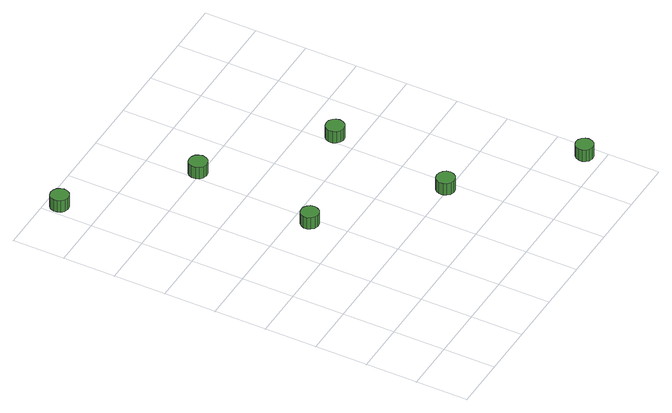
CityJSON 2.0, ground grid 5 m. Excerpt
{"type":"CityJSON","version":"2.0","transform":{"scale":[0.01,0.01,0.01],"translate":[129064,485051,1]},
"CityObjects":{
"tree1":{"type":"SolitaryVegetationObject","attributes":{"function":"something"},"geometry":[{"type":"MultiSurface","lod":"1","boundaries":[[[0,1,2,3,4,5,6,7,8,9,10,11,12,13,14]],[[15,16,17,18,19,20,21,22,23,24,25,26,27,28,29]],[[0,29,28,1]],[[1,28,27,2]],[[2,27,26,3]],[[3,26,25,4]],[[4,25,24,5]],[[5,24,23,6]],[[6,23,22,7]],[[7,22,21,8]],[[8,21,20,9]],[[9,20,19,10]],[[10,19,18,11]],[[11,18,17,12]],[[12,17,16,13]],[[13,16,15,14]],[[14,15,29,0]]]}]},
"tree2":{"type":"SolitaryVegetationObject","attributes":{"function":"something"},"geometry":[{"type":"MultiSurface","lod":"1","boundaries":[[[30,31,32,33,34,35,36,37,38,39,40,41,42,43,44]],[[45,46,47,48,49,50,51,52,53,54,55,56,57,58,59]],[[30,59,58,31]],[[31,58,57,32]],[[32,57,56,33]],[[33,56,55,34]],[[34,55,54,35]],[[35,54,53,36]],[[36,53,52,37]],[[37,52,51,38]],[[38,51,50,39]],[[39,50,49,40]],[[40,49,48,41]],[[41,48,47,42]],[[42,47,46,43]],[[43,46,45,44]],[[44,45,59,30]]]}]},
"tree3":{"type":"SolitaryVegetationObject","attributes":{"function":"something"},"geometry":[{"type":"MultiSurface","lod":"1","boundaries":[[[60,61,62,63,64,65,66,67,68,69,70,71,72,73,74]],[[75,76,77,78,79,80,81,82,83,84,85,86,87,88,89]],[[60,89,88,61]],[[61,88,87,62]],[[62,87,86,63]],[[63,86,85,64]],[[64,85,84,65]],[[65,84,83,66]],[[66,83,82,67]],[[67,82,81,68]],[[68,81,80,69]],[[69,80,79,70]],[[70,79,78,71]],[[71,78,77,72]],[[72,77,76,73]],[[73,76,75,74]],[[74,75,89,60]]]}]},
"tree4":{"type":"SolitaryVegetationObject","attributes":{"function":"something"},"geometry":[{"type":"MultiSurface","lod":"1","boundaries":[[[90,91,92,93,94,95,96,97,98,99,100,101,102,103,104]],[[105,106,107,108,109,110,111,112,113,114,115,116,117,118,119]],[[90,119,118,91]],[[91,118,117,92]],[[92,117,116,93]],[[93,116,115,94]],[[94,115,114,95]],[[95,114,113,96]],[[96,113,112,97]],[[97,112,111,98]],[[98,111,110,99]],[[99,110,109,100]],[[100,109,108,101]],[[101,108,107,102]],[[102,107,106,103]],[[103,106,105,104]],[[104,105,119,90]]]}]},
"tree5":{"type":"SolitaryVegetationObject","attributes":{"function":"something"},"geometry":[{"type":"MultiSurface","lod":"1","boundaries":[[[120,121,122,123,124,125,126,127,128,129,130,131,132,133,134]],[[135,136,137,138,139,140,141,142,143,144,145,146,147,148,149]],[[120,149,148,121]],[[121,148,147,122]],[[122,147,146,123]],[[123,146,145,124]],[[124,145,144,125]],[[125,144,143,126]],[[126,143,142,127]],[[127,142,141,128]],[[128,141,140,129]],[[129,140,139,130]],[[130,139,138,131]],[[131,138,137,132]],[[132,137,136,133]],[[133,136,135,134]],[[134,135,149,120]]]}]},
"tree6":{"type":"SolitaryVegetationObject","attributes":{"function":"something"},"geometry":[{"type":"MultiSurface","lod":"1","boundaries":[[[150,151,152,153,154,155,156,157,158,159,160,161,162,163,164]],[[165,166,167,168,169,170,171,172,173,174,175,176,177,178,179]],[[150,179,178,151]],[[151,178,177,152]],[[152,177,176,153]],[[153,176,175,154]],[[154,175,174,155]],[[155,174,173,156]],[[156,173,172,157]],[[157,172,171,158]],[[158,171,170,159]],[[159,170,169,160]],[[160,169,168,161]],[[161,168,167,162]],[[162,167,166,163]],[[163,166,165,164]],[[164,165,179,150]]]}]}
},
"vertices":[
[194,3873,135],[186,3909,135],[165,3938,135],[134,3956,135],[98,3960,135],[63,3949,135],[36,3924,135],[22,3891,135],[22,3855,135],[36,3822,135],[63,3798,135],[98,3787,135],[134,3790,135],[165,3809,135],[186,3838,135],[186,3838,6],[165,3809,6],[134,3790,6],[98,3787,6],[63,3798,6],[36,3822,6],[22,3855,6],[22,3891,6],[36,3924,6],[63,3949,6],[98,3960,6],[134,3956,6],[165,3938,6],[186,3909,6],[194,3873,6],
[1005,1833,160],[997,1867,160],[977,1895,160],[947,1913,160],[912,1916,160],[879,1906,160],[853,1882,160],[838,1850,160],[838,1815,160],[853,1783,160],[879,1760,160],[912,1749,160],[947,1753,160],[977,1770,160],[997,1799,160],[997,1799,31],[977,1770,31],[947,1753,31],[912,1749,31],[879,1760,31],[853,1783,31],[838,1815,31],[838,1850,31],[853,1882,31],[879,1906,31],[912,1916,31],[947,1913,31],[977,1895,31],[997,1867,31],[1005,1833,31],
[1157,3023,145],[1149,3058,145],[1128,3087,145],[1097,3105,145],[1061,3109,145],[1026,3098,145],[999,3074,145],[985,3041,145],[985,3004,145],[999,2971,145],[1026,2947,145],[1061,2936,145],[1097,2940,145],[1128,2958,145],[1149,2987,145],[1149,2987,16],[1128,2958,16],[1097,2940,16],[1061,2936,16],[1026,2947,16],[999,2971,16],[985,3004,16],[985,3041,16],[999,3074,16],[1026,3098,16],[1061,3109,16],[1097,3105,16],[1128,3087,16],[1149,3058,16],[1157,3023,16],
[1964,1004,176],[1956,1040,176],[1935,1069,176],[1904,1087,176],[1868,1091,176],[1833,1080,176],[1806,1056,176],[1792,1023,176],[1792,986,176],[1806,953,176],[1833,929,176],[1868,918,176],[1904,922,176],[1935,940,176],[1956,969,176],[1956,969,47],[1935,940,47],[1904,922,47],[1868,918,47],[1833,929,47],[1806,953,47],[1792,986,47],[1792,1023,47],[1806,1056,47],[1833,1080,47],[1868,1091,47],[1904,1087,47],[1935,1069,47],[1956,1040,47],[1964,1004,47],
[2134,2194,164],[2126,2229,164],[2105,2259,164],[2074,2277,164],[2038,2281,164],[2003,2270,164],[1976,2245,164],[1961,2212,164],[1961,2176,164],[1976,2143,164],[2003,2119,164],[2038,2107,164],[2074,2111,164],[2105,2129,164],[2126,2159,164],[2126,2159,35],[2105,2129,35],[2074,2111,35],[2038,2107,35],[2003,2119,35],[1976,2143,35],[1961,2176,35],[1961,2212,35],[1976,2245,35],[2003,2270,35],[2038,2281,35],[2074,2277,35],[2105,2259,35],[2126,2229,35],[2134,2194,35],
[2910,143,199],[2903,177,199],[2882,205,199],[2852,223,199],[2817,226,199],[2784,215,199],[2758,192,199],[2744,160,199],[2744,125,199],[2758,93,199],[2784,70,199],[2817,59,199],[2852,63,199],[2882,80,199],[2903,109,199],[2903,109,70],[2882,80,70],[2852,63,70],[2817,59,70],[2784,70,70],[2758,93,70],[2744,125,70],[2744,160,70],[2758,192,70],[2784,215,70],[2817,226,70],[2852,223,70],[2882,205,70],[2903,177,70],[2910,143,70]
]}
